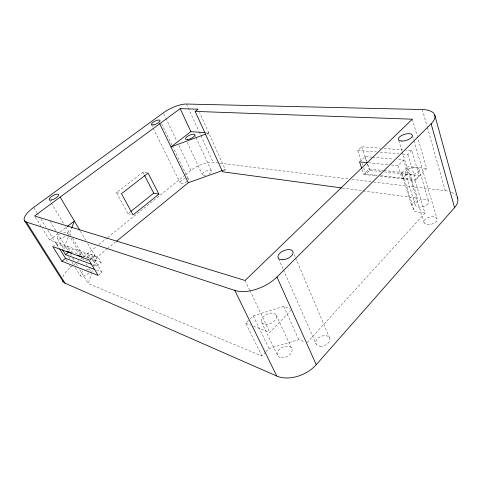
<?xml version="1.0" encoding="UTF-8"?>
<svg xmlns="http://www.w3.org/2000/svg" width="482" height="482" viewBox="0 0 482 482"><rect width="100%" height="100%" fill="white"/><g stroke="black" fill="none" stroke-linecap="round" stroke-linejoin="round"><path stroke-width="0.36" stroke-dasharray="2.41 1.81" d="M265.504 352.258L261.955 356.017L88.314 283.567L91.381 273.553M91.598 272.836L92.478 269.974M93.574 266.395L96.201 257.81L106.697 249.254M68.185 237.096L64.95 245.471L49.592 240.06L42.482 228.649M68.45 236.397L71.685 228.016M307.058 342.708L424.961 213.074L415.062 180.593L426.709 168.423L417.52 137.039M424.961 213.074L414.46 211.465L411.441 204.663L417.466 198.216L407.754 166.591L426.709 168.423M266.01 351.721L269.046 348.492L298.816 339.659L304.998 341.943M380.641 175.683L415.46 179.599L419.25 175.641L411.724 150.583L405.748 150.125M253.345 326.175L269.83 332.363L291.007 310.233M380.021 176.231L402.127 178.732L407.639 173.074L403.609 160.024L396.939 159.428M411.441 204.663L401.5 172.96L407.754 166.591M261.955 356.017L245.796 323.338L249.754 319.337M250.248 318.837L253.219 315.843L283.735 306.432L289.965 308.474M391.348 165.001L398.012 165.645L403.609 160.024M402.597 154.071L407.826 154.493L411.724 150.583M363.687 167.772L365.826 174.02L369.598 170.333L381.455 171.598M362.145 169.543L363.814 174.394L369.302 169.043L383.311 170.52M359.53 161.922L365.103 156.602L371.767 157.192M361.313 160.831L357.758 150.42L361.639 146.775L380.328 148.197M98.702 274.969L101.961 272.252L92.592 256.526L56.436 243.675L53.791 245.724M223.66 170.881L225.287 169.525L199.62 112.595M93.11 264.913L96.563 266.197L101.196 262.383L98.111 257.165L66.944 246.175L62.467 249.694M94.689 255.954L90.038 259.738L93.442 260.979L98.111 257.165M107.275 248.778L115.439 242.127M89.26 259.232L92.592 256.526M87.525 257.948L90.297 255.707M62.943 276.776A19.967 8.628 -31.1 0 1 70.74 267.221L73.089 265.329M73.674 264.859L76.602 262.497M77.186 262.027L80.12 259.665M80.705 259.195L83.049 257.31M83.633 256.834L96.527 246.453M98.87 244.567L107.07 237.957M107.661 237.487L185.004 175.189M185.594 174.719L190.866 170.471A17.406 7.037 -25.2 0 1 213.177 162.434L219.147 163.163M147.347 172.948L142.919 172.249L116.469 192.643L127.983 213.713L130.321 211.845M207.085 134.267L208.79 132.936L205.802 132.719M49.592 240.06L57.858 233.716M60.214 231.908L66.709 226.926M206.688 133.713L208.79 132.936M223.196 170.273L225.287 169.525M384.064 148.48L402.753 149.902M357.758 150.42L376.436 151.938M380.178 152.246L398.855 153.764M372.508 157.259L393.24 159.102M368.411 162.777L388.39 164.711M384.046 170.592L407.639 173.074M384.419 171.917L419.25 175.641M365.826 174.02L377.677 175.352M363.814 174.394L377.075 175.894M401.5 172.96L404.422 179.382L415.062 180.593M219.894 163.253L349.016 178.985M351.999 179.352L372.899 181.901M373.64 181.991L445.296 190.721A25.444 13.285 -14.8 0 1 447.971 191.179M342.334 188.028L362.422 190.752M363.163 190.848L417.466 198.216M116.469 192.643L120.771 193.535M127.983 213.713L131.586 214.598M101.196 262.383L69.956 251.092L66.944 246.175M245.796 323.338L250.598 325.145M96.358 270.113L101.961 272.252M35.367 217.237L40.898 226.112M56.436 243.675L58.81 247.507M33.674 207.399L36.825 212.49M37.222 213.128L39.193 216.31M40.771 218.858L45.898 227.13M47.869 230.312L58.123 246.856M66.01 259.581L67.588 262.13M69.559 265.311L70.74 267.221M57.436 238.584L64.046 249.315M68.715 256.888L69.878 258.786M71.824 261.943L73.77 265.094M75.325 267.618L80.38 275.825M50.086 221.244L55.954 230.806M57.521 233.354L68.064 250.55M70.402 254.363L71.179 255.629M72.734 258.171L73.903 260.075M76.24 263.883L77.801 266.425M79.747 269.601L88.314 283.567M67.329 232.481L68.884 235.053M70.83 238.265L81.325 255.617M82.88 258.189L84.043 260.117M86.374 263.973L87.152 265.257M89.098 268.474L89.875 269.757M49.393 199.813L50.935 202.374M51.321 203.012L64.058 224.13M65.606 226.685L71.011 235.644M72.553 238.204L83.748 256.761M93.442 260.979L96.563 266.197M80.355 231.27L85.868 240.391M87.652 243.567L96.201 257.81M142.919 172.249L144.269 174.864M151.456 124.525L180.123 182.847M161.633 123.766L172.038 145.281M172.363 145.95L188.287 178.888M253.219 315.843L269.046 348.492M261.593 322.307L277.481 355.403M163.633 113.541L165.579 117.608M165.904 118.283L176.599 140.648M178.87 145.395L190.866 170.471M245.091 280.488L249.592 289.923M249.911 290.592L269.83 332.363M187.209 142.467L202.512 174.972M276.228 315.089L291.67 348.378M194.722 134.683L195.668 136.725M195.981 137.4L211.363 170.682M186.438 104.034L198.873 131.194M199.187 131.875L213.177 162.434M283.735 306.432L298.816 339.659M278.62 258.834L283.163 269.155M283.464 269.848L316.156 344.16M294.165 254.55L295.339 257.322M295.635 258.015L329.465 337.563M362.265 163.609L362.741 164.995M365.103 156.602L366.736 161.44M367.67 164.205L369.302 169.043M361.639 146.775L366.555 161.325M367.489 164.097L369.598 170.333M398.012 165.645L402.127 178.732M404.422 179.382L414.46 211.465M405.525 173.641L415.418 205.507M398.747 140.419L402.048 151.143M402.265 151.86L424.058 222.648M407.826 154.493L415.46 179.599M419.183 169.58L428.787 201.717M412.411 135.677L413.695 139.997M413.905 140.72L436.957 218.521M412.303 119.205L417.316 136.328M422.316 109.547L427.197 126.79M427.401 127.507L445.296 190.721M451.526 192.288A25.444 13.285 -14.8 0 1 455.43 194.74M187.335 178.334A4.537 1.838 -25.9 0 1 188.155 179.979M186.956 181.31A4.537 1.838 -25.9 0 1 181.606 183.455A4.537 1.838 -25.9 0 1 180.563 181.34A4.537 1.838 -25.9 0 1 185.546 178.46M86.585 257.183A5.049 2.151 -30.4 0 1 93.972 254.388A5.049 2.151 -30.4 0 1 90.218 259.557M87.929 260.346A5.049 2.151 -30.4 0 1 85.459 259.437M86.151 269.613A5.645 2.47 -31.1 0 1 90.038 271.125M88.881 272.945A5.645 2.47 -31.1 0 1 80.958 276.24A5.645 2.47 -31.1 0 1 83.585 270.866M205.597 175.424A4.922 2.006 -25 0 1 203.332 172.875A4.922 2.006 -25 0 1 210.761 170.224A4.922 2.006 -25 0 1 207.959 174.58M63.6 232.517A5.826 2.241 -30.2 0 1 67.414 233.752M65.094 236.421A5.826 2.241 -30.2 0 1 57.991 238.945A5.826 2.241 -30.2 0 1 59.726 234.644M417.026 167.567A7.182 3.446 -16.4 0 1 418.322 171.568L417.237 172.562A7.182 3.446 -16.4 0 1 407.868 174.942A7.182 3.446 -16.4 0 1 406.447 170.514A7.182 3.446 -16.4 0 1 415.562 167.344M427.98 203.766L426.932 204.766A7.001 3.633 -15.4 0 1 417.755 206.947A7.001 3.633 -15.4 0 1 416.261 202.271A7.001 3.633 -15.4 0 1 425.178 199.265L426.618 199.542A7.001 3.633 -15.4 0 1 427.98 203.766M320.048 346.227A7.453 4.934 -22 0 0 329.935 338.762A7.453 4.934 -22 0 0 318.524 337.707A7.453 4.934 -22 0 0 320.048 346.227M427.124 224.455A6.796 3.675 -14.6 0 0 437.162 219.461A6.796 3.675 -14.6 0 0 427.275 217.918A6.796 3.675 -14.6 0 0 427.124 224.455M281.355 357.686A7.917 5.2 -25.4 0 0 292.074 349.685A7.917 5.2 -25.4 0 0 280.373 348.438A7.917 5.2 -25.4 0 0 281.355 357.686M265.474 324.416A8.158 4.977 -25.4 0 0 276.596 316.343A8.158 4.977 -25.4 0 0 264.732 315.469A8.158 4.977 -25.4 0 0 265.474 324.416"/><path stroke-width="0.72" d="M71.685 228.016L74.385 221.033L67.299 226.468M62.66 280.705A19.967 8.628 -31.1 0 0 65.064 283.199L276.752 376.032A28.745 19.19 -24.8 0 0 316.246 364.669L454.562 207.634A25.444 13.285 -14.8 0 0 457.243 197.204M26.341 222.039L234.8 290.411A31.005 16.978 -24.9 0 0 276.957 277.005L431.137 123.796A27.119 11.484 -17.2 0 0 422.316 109.547L186.438 104.034A18.214 5.856 -25.2 0 0 163.308 112.86L33.674 207.399A21.009 7.26 -29.8 0 0 26.341 222.039L65.064 283.199M116.602 241.175L188.305 182.714L222.497 170.52M158.903 194.162L133.032 214.948L121.494 193.686L148.082 173.062L158.903 194.162L153.722 193.155L130.905 211.375M61.901 261.238L98.159 275.421L88.7 259.684L52.737 246.543L61.901 261.238L65.528 258.358L94.954 269.583M62.467 249.694L65.504 254.617L68.842 251.978M205.055 132.664L190.872 131.64L170.947 146.932L205.284 134.231M195.168 111.396L198.09 109.209L180.196 108.637L34.577 215.972L245.091 280.488L412.303 119.205L195.168 111.396L222.576 171.779L341.593 187.926M367.67 162.705L359.53 161.922L361.669 168.158M66.709 251.236L71.655 253.038M77.313 255.099L82.259 256.9M65.504 254.617L91.731 264.395M24.594 220.87L63.172 281.723M59.599 248.784L65.528 258.358M60.178 197.102L79.741 230.071M144.606 175.52L153.722 193.155M234.8 290.411L276.752 376.032M159.705 123.741L188.305 182.714M180.196 108.637L190.872 131.64M276.957 277.005L316.246 364.669M431.137 123.796L454.562 207.634M434.818 115.24L457.647 198.307M282.253 259.756A8.037 4.362 -22.9 0 0 293.104 252.158A8.037 4.362 -22.9 0 0 281.241 252.062A8.037 4.362 -22.9 0 0 282.253 259.756M401.633 141.063A7.254 3.187 -17.2 0 0 412.369 135.773A7.254 3.187 -17.2 0 0 402.127 135.219A7.254 3.187 -17.2 0 0 401.633 141.063M153.204 124.898A4.748 1.53 -25.7 0 0 160.042 120.831A4.748 1.53 -25.7 0 0 153.963 121.693A4.748 1.53 -25.7 0 0 153.204 124.898M51.658 199.976A5.308 1.801 -29.2 0 0 58.647 194.818A5.308 1.801 -29.2 0 0 51.508 196.529A5.308 1.801 -29.2 0 0 51.658 199.976M187.643 139.551A5.061 1.808 -25 0 0 194.818 135.159A5.061 1.808 -25 0 0 188.07 135.972A5.061 1.808 -25 0 0 187.643 139.551"/></g></svg>
